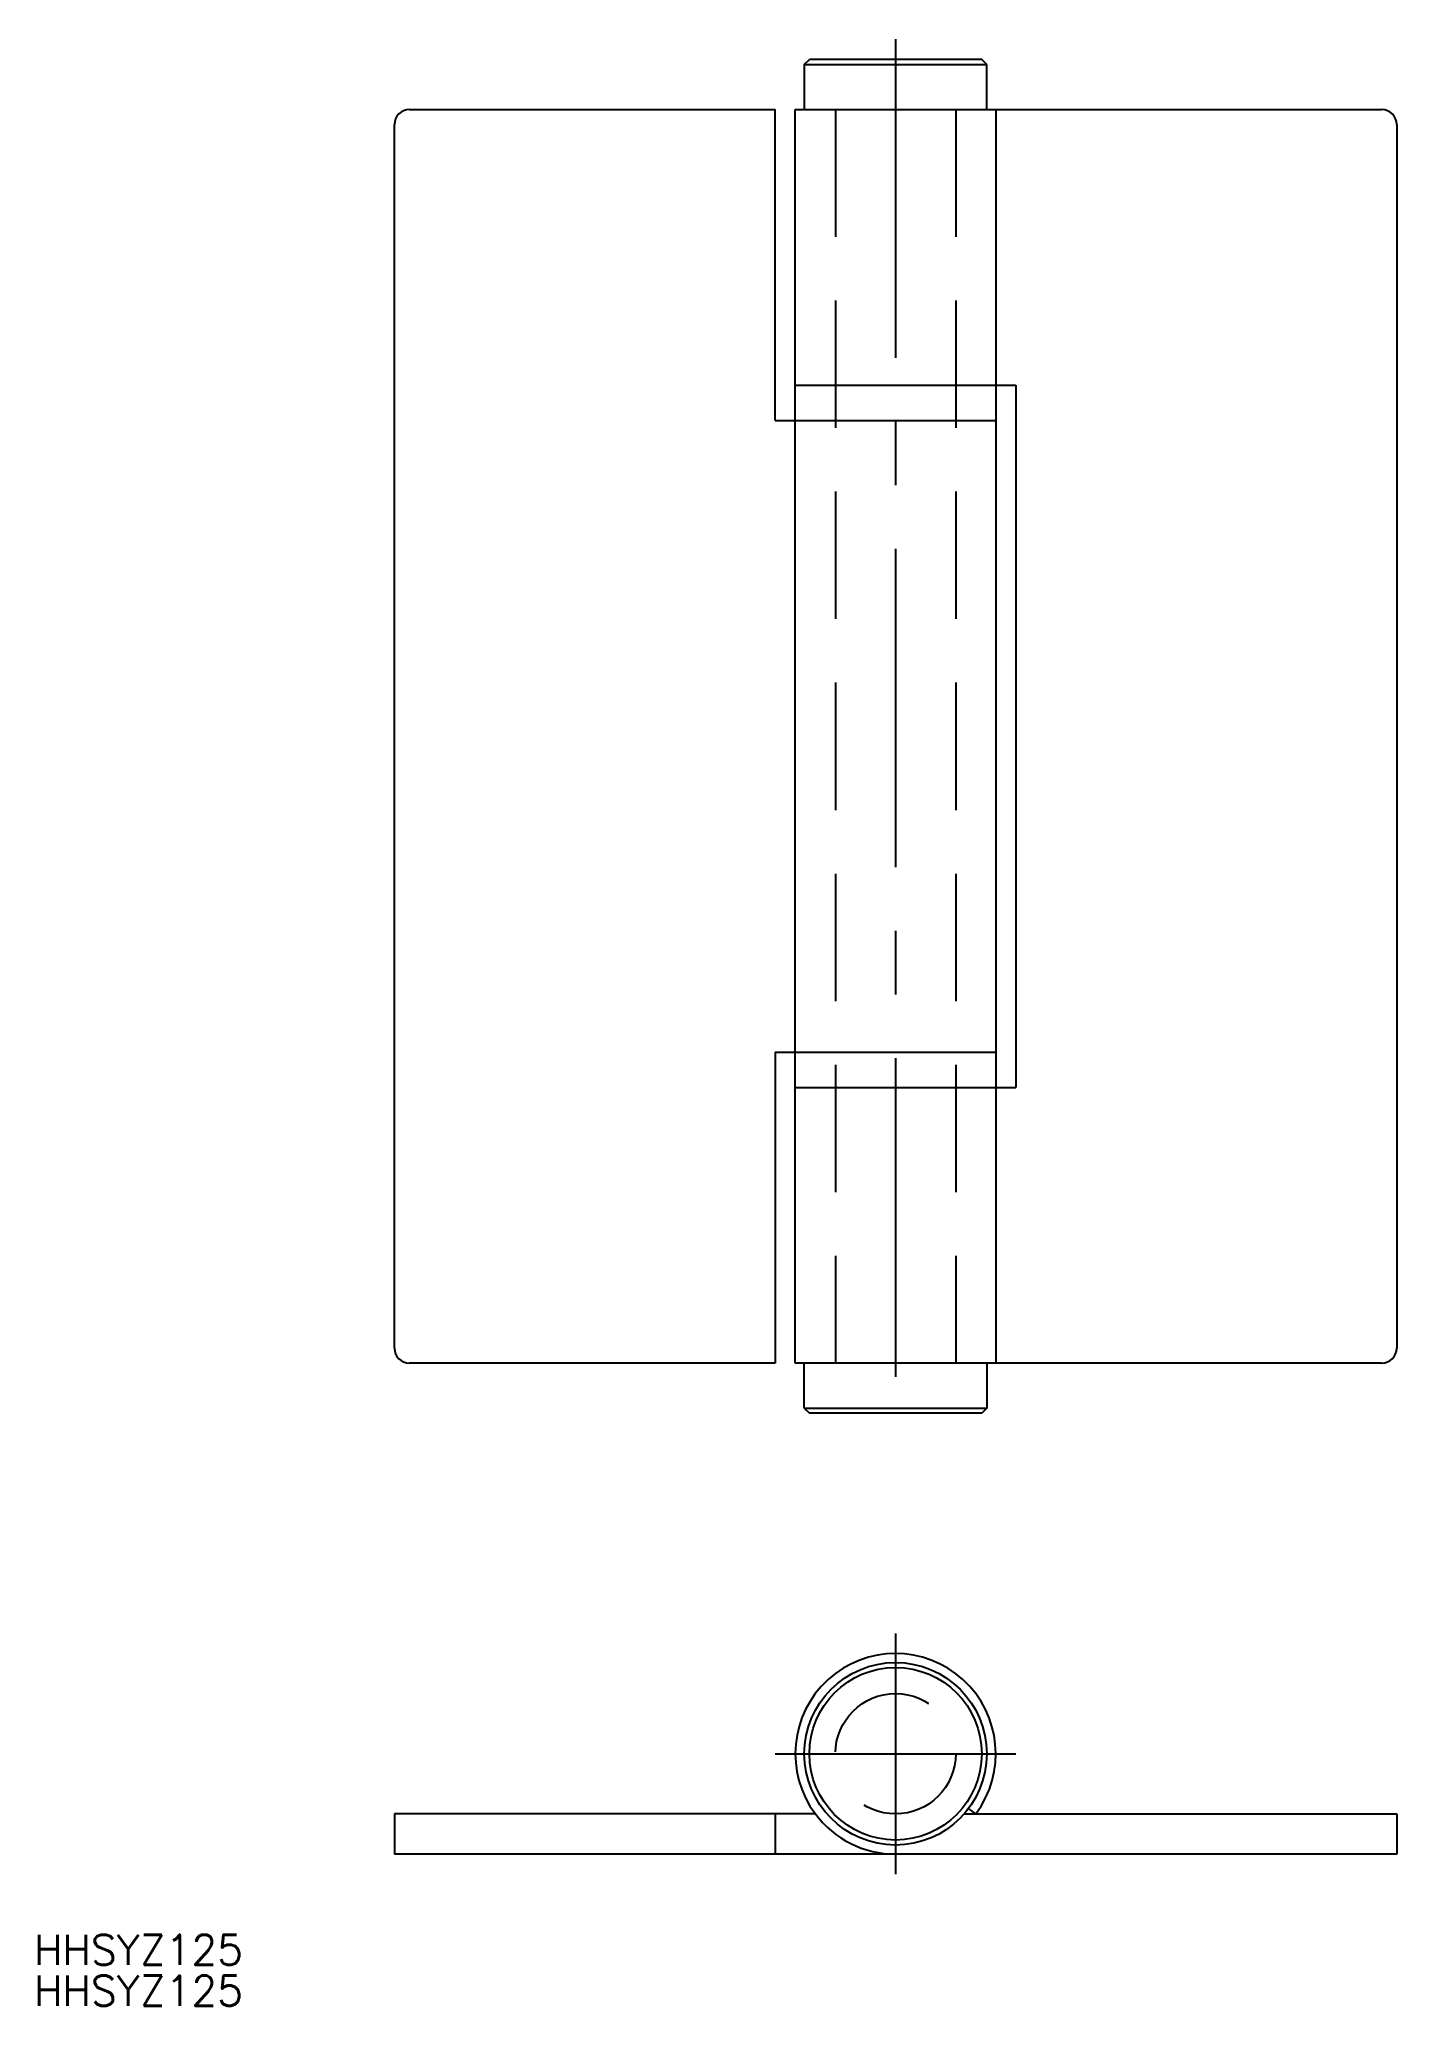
# Model space of a CAD drawing. Extents: x -85 to 50, y -25 to 171.
import ezdxf

# ---------------------------------------------------------------- set-up
doc = ezdxf.new("R2010")
doc.units = 0
doc.linetypes.add('CENTER', pattern=[50.8, 31.75, -6.35, 6.35, -6.35])
doc.linetypes.add('DASHED', pattern=[19.05, 12.7, -6.35])
doc.layers.get('0').update_dxf_attribs({"linetype": 'CONTINUOUS'})
doc.layers.add('CENTER', color=1, linetype='CENTER')
doc.styles.get("Standard").update_dxf_attribs({"font": 'txt.shx', "height": 3, "bigfont": 'bigfont.shx'})

msp = doc.modelspace()

# ---------------------------------------------------------------- linework, layer by layer
at = {"color": 7, "linetype": 'CONTINUOUS'}
for p, q in [((-9.1, 168.45), (-8.6, 168.95)), ((8.6, 168.95), (-8.6, 168.95)), ((9.1, 168.45), (8.6, 168.95)), ((-9.1, 168.45), (9.1, 168.45)), ((-9.1, 168.45), (-9.1, 163.95)), ((9.1, 163.95), (9.1, 168.45)), ((-48.5, 163.95), (-12, 163.95)), ((-12, 132.95), (-12, 163.95)), ((-10, 163.95), (48.5, 163.95)), ((-10, 38.95), (-10, 163.95)), ((10, 163.95), (10, 38.95)), ((-50, 40.45), (-50, 162.45)), ((50, 162.45), (50, 40.45)), ((-10, 136.45), (12, 136.45)), ((12, 136.45), (12, 66.45)), ((-12, 132.95), (10, 132.95)), ((-12, 69.95), (-12, 38.95)), ((-12, 69.95), (10, 69.95)), ((-10, 66.45), (12, 66.45)), ((-12, 38.95), (-48.5, 38.95)), ((48.5, 38.95), (-10, 38.95)), ((-9.1, 34.45), (-9.1, 38.95)), ((9.1, 38.95), (9.1, 34.45)), ((-9.1, 34.45), (9.1, 34.45)), ((-9.1, 34.45), (-8.6, 33.95)), ((8.6, 33.95), (-8.6, 33.95)), ((9.1, 34.45), (8.6, 33.95)), ((8, -6), (7.28, -5.46)), ((-8, -6), (-50, -6)), ((-50, -6), (-50, -10)), ((-12, -6), (-12, -10)), ((6.84, -6), (50, -6)), ((50, -6), (50, -10)), ((50, -10), (-50, -10))]:
    msp.add_line(p, q, dxfattribs=at)
at = {"color": 3, "linetype": 'DASHED'}
for p, q in [((-6, 163.95), (-6, 38.95)), ((6, 163.95), (6, 38.95))]:
    msp.add_line(p, q, dxfattribs=at)
at = {"color": 7, "linetype": 'CONTINUOUS'}
for radius in [9.1, 8.6]:
    msp.add_circle((0, 0), radius, dxfattribs=at)
at = {"color": 3, "linetype": 'DASHED'}
msp.add_circle((0, 0), 6, dxfattribs=at)
at = {"color": 7, "linetype": 'CONTINUOUS'}
for centre, radius, start, end in [((-48.5, 162.45), 1.5, 90, 180), ((48.5, 162.45), 1.5, 0, 90), ((-48.5, 40.45), 1.5, 180, 270), ((48.5, 40.45), 1.5, 270, 0), ((0, 0), 10, 323.1301, 216.8699), ((0, 0), 10, 216.8699, 270)]:
    msp.add_arc(centre, radius, start, end, dxfattribs=at)
at = {"layer": 'CENTER', "color": 1, "linetype": 'CENTER'}
for p, q in [((0, 170.95), (0, 31.95)), ((0, 12), (0, -12)), ((-12, 0), (12, 0))]:
    msp.add_line(p, q, dxfattribs=at)

# ---------------------------------------------------------------- texts
at = {"color": 7, "linetype": 'CONTINUOUS'}
for p in [(-85.94, -21.04), (-85.94, -25.12)]:
    msp.add_text('HHSYZ125', height=3, dxfattribs=at).set_placement(p)

doc.saveas('drawing.dxf')
